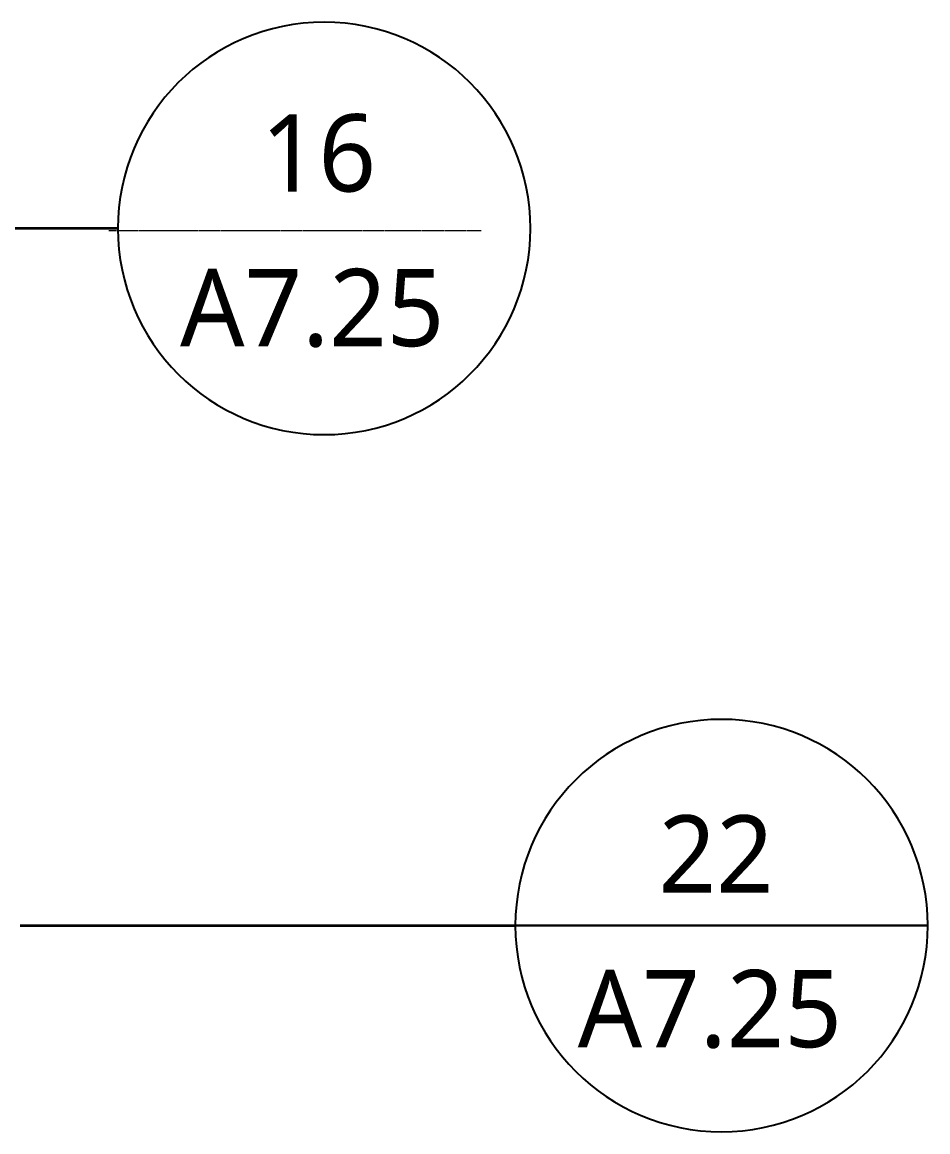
# Model space of a CAD drawing. Header units: inches. Extents: x 6 to 8416, y -388 to 6104.
# Drawn here: x 405.6 to 458.3, y 5738.8 to 5803.4 of the extents above; entities that cross this region are included whole.
import ezdxf

# ---------------------------------------------------------------- set-up
doc = ezdxf.new("R2010")
doc.units = ezdxf.units.IN
doc.header["$MEASUREMENT"] = 0
for name, color, linetype, lineweight in [('A-ANNO-NOTE', 131, 'Continuous', 18), ('A-ANNO-SYMB', 150, 'Continuous', 13), ('G-ANNO-SYMB', 111, 'Continuous', 13)]:
    doc.layers.add(name, color=color, linetype=linetype, lineweight=lineweight)
doc.styles.add('Open Sans_3', font='OpenSans-Regular.ttf', dxfattribs={"height": 4.5})
doc.styles.add('Open Sans_4', font='OpenSans-Regular.ttf', dxfattribs={"height": 0.75})

# ---------------------------------------------------------------- blocks, each defined once
blk = doc.blocks.new('Drafting View - CDs-920680-WALL SECTION - LOBBY CANOPY')
at = {"layer": 'A-ANNO-NOTE', "lineweight": 25}
for p, q in [((3837.459, 6055.099), (3861.459, 6055.099)), ((3861.459, 6055.099), (3837.459, 6055.099))]:
    blk.add_line(p, q, dxfattribs=at)
for start, end in [(0, 180), (180, 0)]:
    blk.add_arc((3849.459, 6055.099), 12, start, end, dxfattribs=at)
blk = doc.blocks.new('Drafting View - CDs_Detail _No Arrow_-919857-WALL SECTION - LOBBY CANOPY')
at = {"layer": 'A-ANNO-NOTE', "lineweight": 25}
for start, end in [(0, 180), (180, 0)]:
    blk.add_arc((3847.635, 5791.404), 12, start, end, dxfattribs=at)

msp = doc.modelspace()

# ---------------------------------------------------------------- linework, layer by layer
at = {"layer": 'A-ANNO-SYMB', "lineweight": 35}
msp.add_line((405.5187356, 5750.83691284), (434.3187356, 5750.83691284), dxfattribs=at)
at = {"layer": 'G-ANNO-SYMB', "lineweight": 35}
msp.add_line((411.19696248, 5791.40420608), (381.05694008, 5791.40420608), dxfattribs=at)

# ---------------------------------------------------------------- block references
at = {"layer": 'A-ANNO-NOTE', "lineweight": 35}
msp.add_blockref('Drafting View - CDs_Detail _No Arrow_-919857-WALL SECTION - LOBBY CANOPY', (-3424.43803923, 0), dxfattribs=at)
at = {"layer": 'A-ANNO-SYMB', "lineweight": 35}
msp.add_blockref('Drafting View - CDs-920680-WALL SECTION - LOBBY CANOPY', (-3403.1399534, -304.26202979), dxfattribs=at)

# ---------------------------------------------------------------- texts
at = {"layer": 'A-ANNO-SYMB', "char_height": 4.5, "attachment_point": 1, "style": 'Open Sans_3'}
for s, insert, width in [('22', (442.64917953, 5757.2552258), 8.787), ('A7.25', (437.95311654, 5748.2552258), 20.1495)]:
    msp.add_mtext(s, dxfattribs=dict(at, insert=insert, width=width))
at = {"layer": 'G-ANNO-SYMB', "attachment_point": 1}
for s, insert, char_height, width, style in [('16', (419.51466752, 5798.05041764), 4.5, 8.787, 'Open Sans_3'), ('__________________________________________________', (410.6613901, 5792.15281089), 0.75, 30.3, 'Open Sans_4'), ('A7.25', (414.81860453, 5789.05041764), 4.5, 20.1495, 'Open Sans_3')]:
    msp.add_mtext(s, dxfattribs=dict(at, insert=insert, char_height=char_height, width=width, style=style))

doc.saveas('drawing.dxf')
